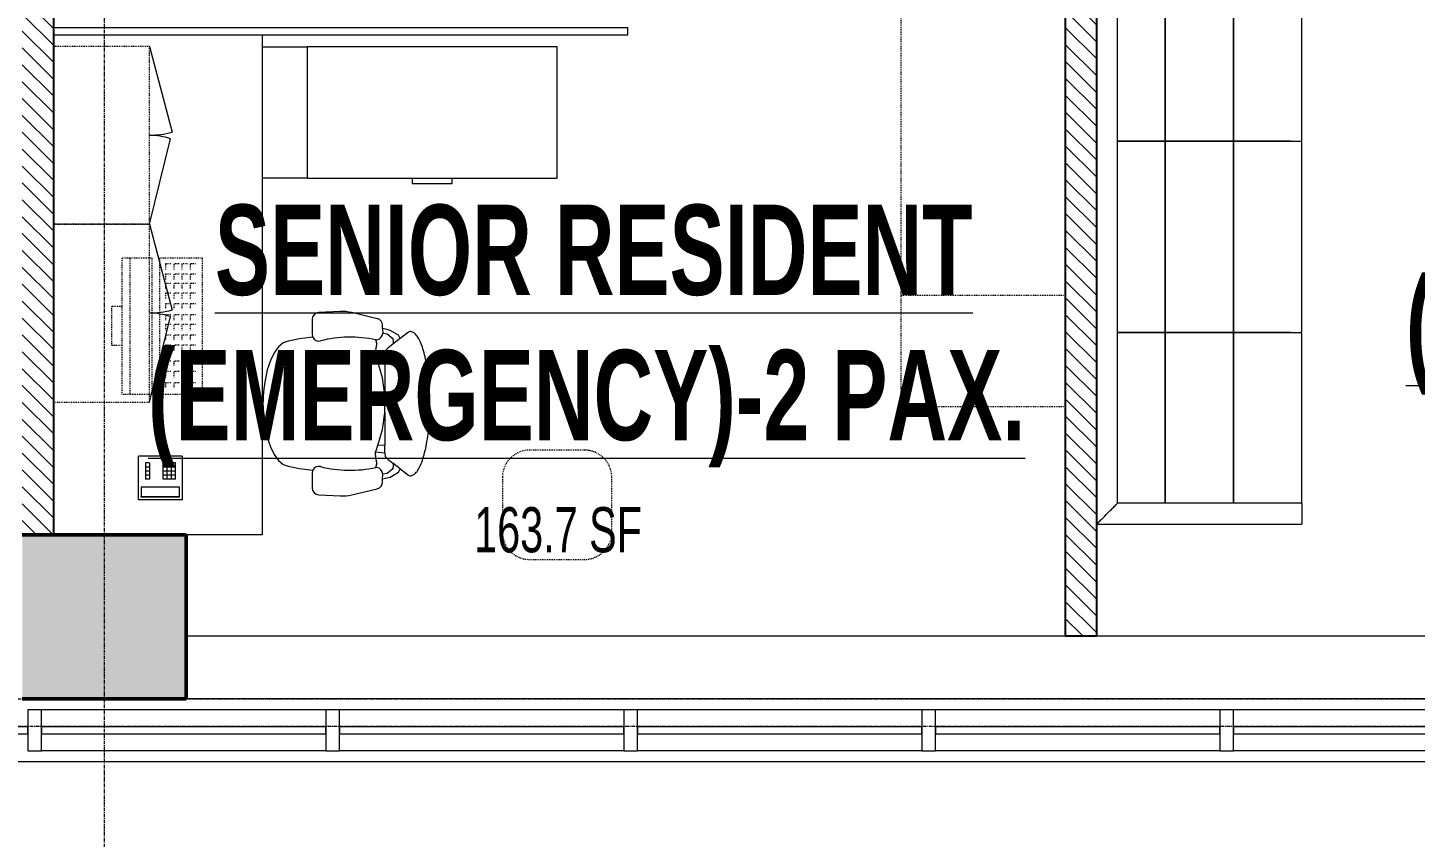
# Model space of a CAD drawing. Header units: millimetres. Extents: x -25222 to 91371, y -63339 to 20835.
# Drawn here: x -2545 to 2530, y -57895 to -54935 of the extents above; entities that cross this region are included whole.
import ezdxf

# ---------------------------------------------------------------- set-up
doc = ezdxf.new("R2010")
doc.units = ezdxf.units.MM
for name, pattern in [('Dash', [6.35, 3.175, -3.175]), ('Dash_2_', [6.35, 3.175, -3.175]), ('Grid Line', [22.225, 12.7, -3.175, 3.175, -3.175])]:
    doc.linetypes.add(name, pattern=pattern)
for name, color, linetype, lineweight in [('A-AREA-IDEN', 2, 'Continuous', 9), ('A-GLAZ-CURT', 52, 'Continuous', 5), ('A-GLAZ-CWMG', 51, 'Continuous', 5), ('A-WALL', 113, 'Continuous', 5), ('A-WALL-PATT', 111, 'Continuous', 25), ('E-COMM', 2, 'Continuous', 5), ('I-FURN', 30, 'Continuous', 5), ('Q-CASE', 31, 'Continuous', 5), ('Q-CASE-HDLN', 31, 'Dash_2_', 5), ('Q-SPCQ', 91, 'Continuous', 5), ('S-COLS', 52, 'Continuous', 5), ('S-GRID', 1, 'Continuous', 9)]:
    doc.layers.add(name, color=color, linetype=linetype, lineweight=lineweight)
doc.styles.add('Swis721 Cn BT_3', font='swissc.ttf', dxfattribs={"width": 0.8, "height": 165})
doc.styles.add('Swis721 Cn BT_B', font='swisscb.ttf', dxfattribs={"width": 0.8, "height": 330})
pattern_1 = [(315, (14219.89, -54691.457), (30.86945, 30.86945), [])]

# ---------------------------------------------------------------- blocks, each defined once
blk = doc.blocks.new('Contemporary Seating - Armchair 2100-V72-4_ FOURTH FLOOR - GA PLAN')
at = {"layer": 'I-FURN', "color": 53, "lineweight": 9}
for p, q in [((-928.6, 0), (-928.6, -750)), ((1171.4, -750), (1171.4, 0)), ((-852.4, -76.2), (1095.2, -76.2)), ((-852.4, -750), (-852.4, -76.2)), ((-228.6, -76), (-228.6, -250)), ((-228.6, -250), (-228.6, -76)), ((-228.6, -76), (-228.6, -250)), ((471.4, -76), (471.4, -250)), ((471.4, -250), (471.4, -76)), ((471.4, -76), (471.4, -250)), ((1095.2, -76.2), (1095.2, -750)), ((-852.6, -250), (-228.6, -250)), ((-228.6, -250), (-852.6, -250)), ((-852.6, -250), (-228.6, -250)), ((-228.6, -250), (471.4, -250)), ((471.4, -250), (-228.6, -250)), ((-228.6, -250), (-228.6, -500)), ((-228.6, -500), (-228.6, -250)), ((-228.6, -250), (471.4, -250)), ((-228.6, -250), (-228.6, -500)), ((471.4, -250), (1095.4, -250)), ((1095.4, -250), (471.4, -250)), ((471.4, -250), (471.4, -500)), ((471.4, -500), (471.4, -250)), ((471.4, -250), (1095.4, -250)), ((471.4, -250), (471.4, -500)), ((-852.6, -500), (-228.6, -500)), ((-228.6, -500), (-852.6, -500)), ((-852.6, -500), (-228.6, -500)), ((-228.6, -500), (471.4, -500)), ((471.4, -500), (-228.6, -500)), ((-228.6, -500), (-228.6, -710)), ((-228.6, -710), (-228.6, -500)), ((-228.6, -500), (471.4, -500)), ((-228.6, -500), (-228.6, -710)), ((471.4, -500), (1095.4, -500)), ((1095.4, -500), (471.4, -500)), ((471.4, -500), (471.4, -710)), ((471.4, -710), (471.4, -500)), ((471.4, -500), (1095.4, -500)), ((471.4, -500), (471.4, -710)), ((-228.6, -710), (-228.6, -747.3)), ((471.4, -710), (471.4, -747.3)), ((-911.4, -750), (-928.6, -750)), ((-852.6, -750), (-911.4, -750)), ((-852.4, -750), (-852.6, -750)), ((-852.6, -750), (-231.3, -750)), ((-225.9, -750), (468.7, -750)), ((474.1, -750), (1095.4, -750)), ((1095.4, -750), (1095.2, -750)), ((1154.2, -750), (1095.4, -750)), ((1171.4, -750), (1154.2, -750))]:
    blk.add_line(p, q, dxfattribs=at)
for centre, start, end in [((-231.3, -747.3), 270, 0), ((-225.9, -747.3), 180, 270), ((468.7, -747.3), 270, 0), ((474.1, -747.3), 180, 270)]:
    blk.add_arc(centre, 2.68, start, end, dxfattribs=at)
for points, knots in [([(-928.6, 0), (-928.6, 0), (-928.4, -0.2), (-927.7, -0.9), (-926.9, -1.7), (-926.2, -2.4), (-925.4, -3.2), (-924.4, -4.2), (-923.4, -5.2), (-922.4, -6.3), (-921.2, -7.4), (-920.1, -8.6), (-918.9, -9.7), (-917.7, -10.9), (-916.5, -12.1), (-915.4, -13.3), (-914.3, -14.4), (-912.9, -15.7), (-912, -16.7), (-911.4, -17.2)], [0, 0, 0, 0, 0.1, 0.2, 0.25, 0.3, 0.35, 0.4, 0.45, 0.5, 0.55, 0.6, 0.65, 0.7, 0.75, 0.8, 0.85, 0.9, 1, 1, 1, 1]), ([(1171.4, 0), (1171.4, 0), (1171.2, -0.2), (1170.5, -0.9), (1169.7, -1.7), (1169, -2.4), (1168.1, -3.2), (1167.2, -4.2), (1166.2, -5.2), (1165.1, -6.3), (1164, -7.4), (1162.8, -8.6), (1161.6, -9.7), (1160.5, -10.9), (1159.3, -12.1), (1158.1, -13.3), (1157, -14.4), (1155.6, -15.7), (1154.7, -16.7), (1154.2, -17.2)], [0, 0, 0, 0, 0.1, 0.2, 0.25, 0.3, 0.35, 0.4, 0.45, 0.5, 0.55, 0.6, 0.65, 0.7, 0.75, 0.8, 0.85, 0.9, 1, 1, 1, 1]), ([(-228.6, -250), (-228.6, -250), (-228.6, -250), (-228.7, -249.9), (-228.7, -249.9), (-228.8, -249.9), (-228.8, -249.8), (-228.9, -249.7), (-229, -249.6), (-229.1, -249.6), (-229.2, -249.5), (-229.3, -249.4), (-229.4, -249.3), (-229.5, -249.2), (-229.6, -249), (-229.8, -248.9), (-229.9, -248.7), (-230.1, -248.5), (-230.4, -248.3), (-230.8, -247.8), (-231.1, -247.5), (-231.3, -247.3)], [0, 0, 0, 0, 0.071429, 0.107143, 0.142857, 0.178571, 0.214286, 0.25, 0.285714, 0.321429, 0.357143, 0.392857, 0.428571, 0.464286, 0.5, 0.571429, 0.607143, 0.642857, 0.714286, 0.857143, 1, 1, 1, 1]), ([(-231.3, -252.7), (-231.1, -252.5), (-230.8, -252.2), (-230.4, -251.7), (-230.1, -251.5), (-229.9, -251.3), (-229.8, -251.2), (-229.7, -251.1), (-229.6, -250.9), (-229.5, -250.8), (-229.4, -250.7), (-229.3, -250.6), (-229.2, -250.5), (-229.1, -250.4), (-229, -250.4), (-228.9, -250.3), (-228.8, -250.2), (-228.8, -250.1), (-228.7, -250.1), (-228.7, -250.1), (-228.6, -250), (-228.6, -250), (-228.6, -250)], [0, 0, 0, 0, 0.142857, 0.285714, 0.357143, 0.392857, 0.428571, 0.464286, 0.5, 0.535714, 0.571429, 0.607143, 0.642857, 0.678571, 0.714286, 0.75, 0.785714, 0.821429, 0.857143, 0.892857, 0.928571, 1, 1, 1, 1]), ([(-225.9, -247.3), (-226.1, -247.5), (-226.5, -247.8), (-226.9, -248.3), (-227.2, -248.5), (-227.3, -248.7), (-227.4, -248.8), (-227.6, -248.9), (-227.7, -249.1), (-227.8, -249.2), (-227.9, -249.3), (-228, -249.4), (-228.1, -249.5), (-228.2, -249.6), (-228.3, -249.6), (-228.3, -249.7), (-228.4, -249.8), (-228.5, -249.9), (-228.5, -249.9), (-228.6, -249.9), (-228.6, -250), (-228.6, -250), (-228.6, -250)], [0, 0, 0, 0, 0.142857, 0.285714, 0.357143, 0.392857, 0.428571, 0.464286, 0.5, 0.535714, 0.571429, 0.607143, 0.642857, 0.678571, 0.714286, 0.75, 0.785714, 0.821429, 0.857143, 0.892857, 0.928571, 1, 1, 1, 1]), ([(-228.6, -250), (-228.6, -250), (-228.6, -250), (-228.6, -250.1), (-228.5, -250.1), (-228.5, -250.1), (-228.4, -250.2), (-228.3, -250.3), (-228.3, -250.4), (-228.2, -250.4), (-228.1, -250.5), (-228, -250.6), (-227.9, -250.7), (-227.8, -250.8), (-227.6, -251), (-227.5, -251.1), (-227.3, -251.3), (-227.2, -251.5), (-226.9, -251.7), (-226.5, -252.2), (-226.1, -252.5), (-225.9, -252.7)], [0, 0, 0, 0, 0.071429, 0.107143, 0.142857, 0.178571, 0.214286, 0.25, 0.285714, 0.321429, 0.357143, 0.392857, 0.428571, 0.464286, 0.5, 0.571429, 0.607143, 0.642857, 0.714286, 0.857143, 1, 1, 1, 1]), ([(471.4, -250), (471.4, -250), (471.4, -250), (471.3, -249.9), (471.3, -249.9), (471.2, -249.9), (471.2, -249.8), (471.1, -249.7), (471, -249.6), (470.9, -249.6), (470.8, -249.5), (470.7, -249.4), (470.6, -249.3), (470.5, -249.2), (470.4, -249), (470.2, -248.9), (470.1, -248.7), (469.9, -248.5), (469.6, -248.3), (469.2, -247.8), (468.9, -247.5), (468.7, -247.3)], [0, 0, 0, 0, 0.071429, 0.107143, 0.142857, 0.178571, 0.214286, 0.25, 0.285714, 0.321429, 0.357143, 0.392857, 0.428571, 0.464286, 0.5, 0.571429, 0.607143, 0.642857, 0.714286, 0.857143, 1, 1, 1, 1]), ([(468.7, -252.7), (468.9, -252.5), (469.2, -252.2), (469.6, -251.7), (469.9, -251.5), (470.1, -251.3), (470.2, -251.2), (470.3, -251.1), (470.4, -250.9), (470.5, -250.8), (470.6, -250.7), (470.7, -250.6), (470.8, -250.5), (470.9, -250.4), (471, -250.4), (471.1, -250.3), (471.2, -250.2), (471.2, -250.1), (471.3, -250.1), (471.3, -250.1), (471.4, -250), (471.4, -250), (471.4, -250)], [0, 0, 0, 0, 0.142857, 0.285714, 0.357143, 0.392857, 0.428571, 0.464286, 0.5, 0.535714, 0.571429, 0.607143, 0.642857, 0.678571, 0.714286, 0.75, 0.785714, 0.821429, 0.857143, 0.892857, 0.928571, 1, 1, 1, 1]), ([(474.1, -247.3), (473.9, -247.5), (473.5, -247.8), (473.1, -248.3), (472.8, -248.5), (472.7, -248.7), (472.6, -248.8), (472.4, -248.9), (472.3, -249.1), (472.2, -249.2), (472.1, -249.3), (472, -249.4), (471.9, -249.5), (471.8, -249.6), (471.7, -249.6), (471.7, -249.7), (471.6, -249.8), (471.5, -249.9), (471.5, -249.9), (471.4, -249.9), (471.4, -250), (471.4, -250), (471.4, -250)], [0, 0, 0, 0, 0.142857, 0.285714, 0.357143, 0.392857, 0.428571, 0.464286, 0.5, 0.535714, 0.571429, 0.607143, 0.642857, 0.678571, 0.714286, 0.75, 0.785714, 0.821429, 0.857143, 0.892857, 0.928571, 1, 1, 1, 1]), ([(471.4, -250), (471.4, -250), (471.4, -250), (471.4, -250.1), (471.5, -250.1), (471.5, -250.1), (471.6, -250.2), (471.7, -250.3), (471.7, -250.4), (471.8, -250.4), (471.9, -250.5), (472, -250.6), (472.1, -250.7), (472.2, -250.8), (472.4, -251), (472.5, -251.1), (472.7, -251.3), (472.8, -251.5), (473.1, -251.7), (473.5, -252.2), (473.9, -252.5), (474.1, -252.7)], [0, 0, 0, 0, 0.071429, 0.107143, 0.142857, 0.178571, 0.214286, 0.25, 0.285714, 0.321429, 0.357143, 0.392857, 0.428571, 0.464286, 0.5, 0.571429, 0.607143, 0.642857, 0.714286, 0.857143, 1, 1, 1, 1]), ([(-228.6, -500), (-228.6, -500), (-228.6, -500), (-228.7, -499.9), (-228.7, -499.9), (-228.8, -499.9), (-228.8, -499.8), (-228.9, -499.7), (-229, -499.6), (-229.1, -499.6), (-229.2, -499.5), (-229.3, -499.4), (-229.4, -499.3), (-229.5, -499.2), (-229.6, -499), (-229.8, -498.9), (-229.9, -498.7), (-230.1, -498.5), (-230.4, -498.3), (-230.8, -497.8), (-231.1, -497.5), (-231.3, -497.3)], [0, 0, 0, 0, 0.071429, 0.107143, 0.142857, 0.178571, 0.214286, 0.25, 0.285714, 0.321429, 0.357143, 0.392857, 0.428571, 0.464286, 0.5, 0.571429, 0.607143, 0.642857, 0.714286, 0.857143, 1, 1, 1, 1]), ([(-231.3, -502.7), (-231.1, -502.5), (-230.8, -502.2), (-230.4, -501.7), (-230.1, -501.5), (-229.9, -501.3), (-229.8, -501.2), (-229.7, -501.1), (-229.6, -500.9), (-229.5, -500.8), (-229.4, -500.7), (-229.3, -500.6), (-229.2, -500.5), (-229.1, -500.4), (-229, -500.4), (-228.9, -500.3), (-228.8, -500.2), (-228.8, -500.1), (-228.7, -500.1), (-228.7, -500.1), (-228.6, -500), (-228.6, -500), (-228.6, -500)], [0, 0, 0, 0, 0.142857, 0.285714, 0.357143, 0.392857, 0.428571, 0.464286, 0.5, 0.535714, 0.571429, 0.607143, 0.642857, 0.678571, 0.714286, 0.75, 0.785714, 0.821429, 0.857143, 0.892857, 0.928571, 1, 1, 1, 1]), ([(-225.9, -497.3), (-226.1, -497.5), (-226.5, -497.8), (-226.9, -498.3), (-227.2, -498.5), (-227.3, -498.7), (-227.4, -498.8), (-227.6, -498.9), (-227.7, -499.1), (-227.8, -499.2), (-227.9, -499.3), (-228, -499.4), (-228.1, -499.5), (-228.2, -499.6), (-228.3, -499.6), (-228.3, -499.7), (-228.4, -499.8), (-228.5, -499.9), (-228.5, -499.9), (-228.6, -499.9), (-228.6, -500), (-228.6, -500), (-228.6, -500)], [0, 0, 0, 0, 0.142857, 0.285714, 0.357143, 0.392857, 0.428571, 0.464286, 0.5, 0.535714, 0.571429, 0.607143, 0.642857, 0.678571, 0.714286, 0.75, 0.785714, 0.821429, 0.857143, 0.892857, 0.928571, 1, 1, 1, 1]), ([(-228.6, -500), (-228.6, -500), (-228.6, -500), (-228.6, -500.1), (-228.5, -500.1), (-228.5, -500.1), (-228.4, -500.2), (-228.3, -500.3), (-228.3, -500.4), (-228.2, -500.4), (-228.1, -500.5), (-228, -500.6), (-227.9, -500.7), (-227.8, -500.8), (-227.6, -501), (-227.5, -501.1), (-227.3, -501.3), (-227.2, -501.5), (-226.9, -501.7), (-226.5, -502.2), (-226.1, -502.5), (-225.9, -502.7)], [0, 0, 0, 0, 0.071429, 0.107143, 0.142857, 0.178571, 0.214286, 0.25, 0.285714, 0.321429, 0.357143, 0.392857, 0.428571, 0.464286, 0.5, 0.571429, 0.607143, 0.642857, 0.714286, 0.857143, 1, 1, 1, 1]), ([(471.4, -500), (471.4, -500), (471.4, -500), (471.3, -499.9), (471.3, -499.9), (471.2, -499.9), (471.2, -499.8), (471.1, -499.7), (471, -499.6), (470.9, -499.6), (470.8, -499.5), (470.7, -499.4), (470.6, -499.3), (470.5, -499.2), (470.4, -499), (470.2, -498.9), (470.1, -498.7), (469.9, -498.5), (469.6, -498.3), (469.2, -497.8), (468.9, -497.5), (468.7, -497.3)], [0, 0, 0, 0, 0.071429, 0.107143, 0.142857, 0.178571, 0.214286, 0.25, 0.285714, 0.321429, 0.357143, 0.392857, 0.428571, 0.464286, 0.5, 0.571429, 0.607143, 0.642857, 0.714286, 0.857143, 1, 1, 1, 1]), ([(468.7, -502.7), (468.9, -502.5), (469.2, -502.2), (469.6, -501.7), (469.9, -501.5), (470.1, -501.3), (470.2, -501.2), (470.3, -501.1), (470.4, -500.9), (470.5, -500.8), (470.6, -500.7), (470.7, -500.6), (470.8, -500.5), (470.9, -500.4), (471, -500.4), (471.1, -500.3), (471.2, -500.2), (471.2, -500.1), (471.3, -500.1), (471.3, -500.1), (471.4, -500), (471.4, -500), (471.4, -500)], [0, 0, 0, 0, 0.142857, 0.285714, 0.357143, 0.392857, 0.428571, 0.464286, 0.5, 0.535714, 0.571429, 0.607143, 0.642857, 0.678571, 0.714286, 0.75, 0.785714, 0.821429, 0.857143, 0.892857, 0.928571, 1, 1, 1, 1]), ([(474.1, -497.3), (473.9, -497.5), (473.5, -497.8), (473.1, -498.3), (472.8, -498.5), (472.7, -498.7), (472.6, -498.8), (472.4, -498.9), (472.3, -499.1), (472.2, -499.2), (472.1, -499.3), (472, -499.4), (471.9, -499.5), (471.8, -499.6), (471.7, -499.6), (471.7, -499.7), (471.6, -499.8), (471.5, -499.9), (471.5, -499.9), (471.4, -499.9), (471.4, -500), (471.4, -500), (471.4, -500)], [0, 0, 0, 0, 0.142857, 0.285714, 0.357143, 0.392857, 0.428571, 0.464286, 0.5, 0.535714, 0.571429, 0.607143, 0.642857, 0.678571, 0.714286, 0.75, 0.785714, 0.821429, 0.857143, 0.892857, 0.928571, 1, 1, 1, 1]), ([(471.4, -500), (471.4, -500), (471.4, -500), (471.4, -500.1), (471.5, -500.1), (471.5, -500.1), (471.6, -500.2), (471.7, -500.3), (471.7, -500.4), (471.8, -500.4), (471.9, -500.5), (472, -500.6), (472.1, -500.7), (472.2, -500.8), (472.4, -501), (472.5, -501.1), (472.7, -501.3), (472.8, -501.5), (473.1, -501.7), (473.5, -502.2), (473.9, -502.5), (474.1, -502.7)], [0, 0, 0, 0, 0.071429, 0.107143, 0.142857, 0.178571, 0.214286, 0.25, 0.285714, 0.321429, 0.357143, 0.392857, 0.428571, 0.464286, 0.5, 0.571429, 0.607143, 0.642857, 0.714286, 0.857143, 1, 1, 1, 1])]:
    blk.add_open_spline(points, degree=3, knots=knots, dxfattribs=at)
for points in [[(-911.4, -17.2), (-903, -25.5), (-887.9, -40.7), (-870.1, -58.5), (-857.9, -70.7), (-853.7, -74.9), (-852.6, -76)], [(1154.2, -17.2), (1145.8, -25.6), (1130.7, -40.7), (1112.9, -58.5), (1100.7, -70.7), (1096.5, -74.9), (1095.4, -76)], [(-852.6, -76), (-852.5, -76.1), (-852.4, -76.2), (-852.4, -76.2)], [(1095.4, -76), (1095.3, -76.1), (1095.2, -76.2), (1095.2, -76.2)]]:
    blk.add_open_spline(points, degree=3, dxfattribs=at)
blk = doc.blocks.new('COUCH_examination_mobile2 - MMBE-023-V32-4_ FOURTH FLOOR - GA PLAN')
at = {"layer": 'I-FURN', "color": 53, "linetype": 'Dash', "lineweight": 9}
for p, q in [((100, 540.3), (-500, 540.3)), ((100, 540.3), (100, 501.5)), ((100, 501.5), (100, 434.6)), ((100, 434.6), (100, 152.9)), ((100, 152.9), (100, 134.4)), ((-500, 134.4), (100, 134.4)), ((100, 135), (100, 90)), ((100, 90), (100, -1260)), ((100, -1260), (100, -1310)), ((-500, -1310), (100, -1310))]:
    blk.add_line(p, q, dxfattribs=at)
blk = doc.blocks.new('CUPBOARD_wall_mount_double_door_adj_shelves - FIJO-146 _waterproof_-3240679-4_ FOURTH FLOOR - GA PLAN')
at = {"layer": 'Q-CASE', "color": 53, "lineweight": 9}
for p, q in [((-280.3, 350), (33.1, 432.8)), ((369.7, 350), (56.6, 427.4))]:
    blk.add_line(p, q, dxfattribs=at)
for centre, radius, start, end in [((-281.6, 350), 325.4, 360, 14.7356), ((370.7, 335.9), 327.2, 163.7618, 177.5361)]:
    blk.add_arc(centre, radius, start, end, dxfattribs=at)
at = {"layer": 'Q-CASE-HDLN', "color": 53, "linetype": 'Dash', "lineweight": 9}
for p, q in [((369.7, 350), (-280.3, 350)), ((-280.3, 350), (-280.3, 0)), ((369.7, 0), (369.7, 350)), ((-280.3, 0), (369.7, 0))]:
    blk.add_line(p, q, dxfattribs=at)
blk = doc.blocks.new('HermanMiller_Seating_AE11_Aeron_WorkChair - Std Tlt Adj Arms FabPds Size A-408849-4_ FOURTH FLOOR - GA PLAN')
at = {"layer": 'I-FURN', "color": 53, "lineweight": 9}
for p, q in [((-3.8, 333), (-96.8, 310.9)), ((117.2, 333), (39.3, 337)), ((141.3, 254.8), (141.3, 307.6)), ((-180.3, 238.1), (-210.6, 261.4)), ((-144.5, 268.2), (-174.6, 250.8)), ((-154, 238.1), (-133.3, 255.5)), ((-133.3, 271.4), (-144.5, 268.2)), ((-116.6, 274.8), (-133.3, 271.4)), ((-133.3, 255.5), (-117, 258.1)), ((-116.6, 274.8), (-117, 258.1)), ((-116.3, 286.7), (-116.6, 274.8)), ((-174.6, 250.8), (-180.3, 238.1)), ((-180.3, 238.1), (-154.1, 218)), ((-155.6, 225.4), (-154, 238.1)), ((-154.1, 218), (-155.6, 225.4)), ((-135.1, 203.5), (-154.1, 218)), ((-126.2, 193.1), (-135.1, 203.5)), ((-91.7, 233.4), (-95, 219.8)), ((-95, 219.8), (-95, 216.8)), ((-95, 216.8), (-92.1, 196)), ((187.1, 237.6), (138.4, 243)), ((229.2, 228.4), (187.1, 237.6)), ((247.2, 222.1), (229.2, 228.4)), ((264.4, 207.9), (247.2, 222.1)), ((280.2, 186.3), (264.4, 207.9)), ((-124.7, 179.7), (-126.2, 193.1)), ((-124.7, 179.7), (-124.6, 151.4)), ((-90.6, 176.6), (-124.7, 179.7)), ((-124.6, 151.4), (-98.7, 152.9)), ((-98.7, 152.9), (-115.8, 95)), ((-92.1, 196), (-90.6, 182.7)), ((-90.6, 182.7), (-90.6, 176.6)), ((294, 158.1), (280.2, 186.3)), ((305.3, 124.2), (294, 158.1)), ((-124.1, 32.9), (-124.6, 151.4)), ((313.7, 86), (305.3, 124.2)), ((-117.3, 86.1), (-124.1, 32.9)), ((-115.8, 95), (-117.3, 86.1)), ((317.7, 54.1), (313.7, 86)), ((-124.6, -151.4), (-124.1, -32.9)), ((-124.1, -32.9), (-117.3, -86.1)), ((-117.3, -86.1), (-115.8, -95)), ((-115.8, -95), (-98.7, -152.9)), ((305.3, -124.2), (313.7, -86)), ((313.7, -86), (317.7, -54.1)), ((-124.7, -179.7), (-124.6, -151.4)), ((-98.7, -152.9), (-124.6, -151.4)), ((294, -158.1), (305.3, -124.2)), ((-135.1, -203.5), (-126.2, -193.1)), ((-126.2, -193.1), (-124.7, -179.7)), ((-124.7, -179.7), (-90.6, -176.6)), ((-92.1, -196), (-95, -216.8)), ((-90.6, -182.7), (-92.1, -196)), ((-90.6, -176.6), (-90.6, -182.7)), ((264.4, -207.9), (280.2, -186.3)), ((280.2, -186.3), (294, -158.1)), ((-210.6, -261.4), (-180.3, -238.1)), ((-180.3, -238.1), (-154.1, -218)), ((-180.3, -238.1), (-174.6, -250.8)), ((-174.6, -250.8), (-144.5, -268.2)), ((-155.6, -225.4), (-154.1, -218)), ((-154, -238.1), (-155.6, -225.4)), ((-154.1, -218), (-135.1, -203.5)), ((-133.3, -255.5), (-154, -238.1)), ((-95, -216.8), (-95, -219.8)), ((-95, -219.8), (-91.7, -233.4)), ((138.4, -243), (187.1, -237.6)), ((187.1, -237.6), (229.2, -228.4)), ((229.2, -228.4), (247.2, -222.1)), ((247.2, -222.1), (264.4, -207.9)), ((-144.5, -268.2), (-133.3, -271.4)), ((-117, -258.1), (-133.3, -255.5)), ((-133.3, -271.4), (-116.6, -274.8)), ((-116.6, -274.8), (-117, -258.1)), ((-116.6, -274.8), (-116.3, -286.7)), ((141.3, -307.6), (141.3, -254.8)), ((-96.8, -310.9), (-3.8, -333)), ((39.3, -337), (117.2, -333))]:
    blk.add_line(p, q, dxfattribs=at)
for centre, radius, start, end in [((-90.9, 286.2), 25.4, 103.3925, 178.698), ((31.5, 184.8), 152.4, 87.0643, 103.3925), ((115.9, 307.6), 25.4, 0, 87.0643), ((-217.6, 252.3), 11.4, 52.4809, 89.3775), ((-91.6, 258.8), 25.4, 181.636, 262.725), ((115.9, 254.8), 25.4, 332.4862, 360), ((-91.6, 258.8), 25.4, 262.725, 269.798), ((2.2, -197.8), 441.3, 75.7341, 102.2737), ((116.8, 252.9), 23.8, 255.7341, 335.4422), ((456.9, -25.1), 583.5, 159.7776, 162.2357), ((-110.7, 0), 431.8, 352.8004, 7.1996), ((698.9, 0), 823.7, 177.709, 182.291), ((456.9, 25.1), 583.5, 197.7643, 200.2224), ((-91.6, -258.8), 25.4, 97.275, 178.364), ((-91.6, -258.8), 25.4, 90.202, 97.275), ((2.2, 197.8), 441.3, 257.7263, 284.2659), ((116.8, -252.9), 23.8, 24.5578, 104.2659), ((115.9, -254.8), 25.4, 360, 27.5138), ((-217.6, -252.3), 11.4, 270.6225, 307.5191), ((-90.9, -286.2), 25.4, 181.302, 256.6075), ((31.5, -184.8), 152.4, 256.6075, 272.9357), ((115.9, -307.6), 25.4, 272.9357, 360)]:
    blk.add_arc(centre, radius, start, end, dxfattribs=at)
blk.add_open_spline([(-217.5, 263.8), (-221.3, 263.8), (-228.7, 261.6), (-239.8, 251.9), (-250.3, 236), (-259.9, 214.3), (-268.5, 187.3), (-275.9, 155.7), (-281.8, 120.2), (-287.6, 69), (-290, 13.8), (-288.8, -41.4), (-285.3, -95.3), (-276.6, -157.6), (-260.4, -216.9), (-243.5, -248.7), (-228.7, -261.6), (-221.3, -263.8), (-217.5, -263.8)], degree=3, knots=[0, 0, 0, 0, 0.05, 0.1, 0.15, 0.2, 0.25, 0.3, 0.35, 0.4, 0.5, 0.55, 0.6, 0.7, 0.8, 0.9, 0.95, 1, 1, 1, 1], dxfattribs=at)
blk = doc.blocks.new('COMPUTER_desktop - ITNE-007-373771-4_ FOURTH FLOOR - GA PLAN')
at = {"layer": 'Q-SPCQ', "color": 53, "linetype": 'Dash', "lineweight": 9}
for p, q in [((-500, 155), (0, 155)), ((-500, 0), (-500, 155)), ((0, 155), (0, 0)), ((-478, 131), (-478, 111)), ((-478, 111), (-458, 111)), ((-440.8, 131), (-440.8, 111)), ((-440.8, 111), (-420.8, 111)), ((-406.5, 131), (-406.5, 111)), ((-406.5, 111), (-386.5, 111)), ((-370.5, 131), (-370.5, 111)), ((-370.5, 111), (-350.5, 111)), ((-332.1, 131), (-332.1, 111)), ((-332.1, 111), (-312.1, 111)), ((-292.3, 131), (-292.3, 111)), ((-292.3, 111), (-272.3, 111)), ((-255.8, 131), (-255.8, 111)), ((-255.8, 111), (-235.8, 111)), ((-217.3, 131), (-217.3, 111)), ((-217.3, 111), (-197.3, 111)), ((-181.4, 131), (-181.4, 111)), ((-181.4, 111), (-161.4, 111)), ((-122.2, 131), (-122.2, 111)), ((-122.2, 111), (-102.2, 111)), ((-84.2, 131), (-84.2, 111)), ((-84.2, 111), (-64.2, 111)), ((-43.2, 131), (-43.2, 111)), ((-43.2, 111), (-23.2, 111)), ((-478, 101), (-478, 81)), ((-478, 81), (-458, 81)), ((-478, 71), (-478, 51)), ((-478, 51), (-458, 51)), ((-440.8, 101), (-440.8, 81)), ((-440.8, 81), (-420.8, 81)), ((-440.8, 71), (-440.8, 51)), ((-440.8, 51), (-420.8, 51)), ((-406.5, 101), (-406.5, 81)), ((-406.5, 81), (-386.5, 81)), ((-406.5, 71), (-406.5, 51)), ((-406.5, 51), (-386.5, 51)), ((-370.5, 101), (-370.5, 81)), ((-370.5, 81), (-350.5, 81)), ((-370.5, 71), (-370.5, 51)), ((-370.5, 51), (-350.5, 51)), ((-332.1, 101), (-332.1, 81)), ((-332.1, 81), (-312.1, 81)), ((-332.1, 71), (-332.1, 51)), ((-332.1, 51), (-312.1, 51)), ((-292.3, 101), (-292.3, 81)), ((-292.3, 81), (-272.3, 81)), ((-292.3, 71), (-292.3, 51)), ((-292.3, 51), (-272.3, 51)), ((-255.8, 101), (-255.8, 81)), ((-255.8, 81), (-235.8, 81)), ((-255.8, 71), (-255.8, 51)), ((-255.8, 51), (-235.8, 51)), ((-217.3, 101), (-217.3, 81)), ((-217.3, 81), (-197.3, 81)), ((-217.3, 71), (-217.3, 51)), ((-217.3, 51), (-197.3, 51)), ((-181.4, 101), (-181.4, 81)), ((-181.4, 81), (-161.4, 81)), ((-181.4, 71), (-181.4, 51)), ((-181.4, 51), (-161.4, 51)), ((-122.2, 101), (-122.2, 81)), ((-122.2, 81), (-102.2, 81)), ((-122.2, 71), (-122.2, 51)), ((-122.2, 51), (-102.2, 51)), ((-84.2, 101), (-84.2, 81)), ((-84.2, 81), (-64.2, 81)), ((-84.2, 71), (-84.2, 51)), ((-84.2, 51), (-64.2, 51)), ((-43.2, 101), (-43.2, 81)), ((-43.2, 81), (-23.2, 81)), ((-43.2, 71), (-43.2, 51)), ((-43.2, 51), (-23.2, 51)), ((0, 0), (-500, 0)), ((-478, 41), (-478, 21)), ((-478, 21), (-458, 21)), ((-440.8, 41), (-440.8, 21)), ((-440.8, 21), (-420.8, 21)), ((-406.5, 41), (-406.5, 21)), ((-406.5, 21), (-386.5, 21)), ((-370.5, 41), (-370.5, 21)), ((-370.5, 21), (-350.5, 21)), ((-332.1, 41), (-332.1, 21)), ((-332.1, 21), (-312.1, 21)), ((-292.3, 41), (-292.3, 21)), ((-292.3, 21), (-272.3, 21)), ((-255.8, 41), (-255.8, 21)), ((-255.8, 21), (-235.8, 21)), ((-217.3, 41), (-217.3, 21)), ((-217.3, 21), (-197.3, 21)), ((-181.4, 41), (-181.4, 21)), ((-181.4, 21), (-161.4, 21)), ((-122.2, 41), (-122.2, 21)), ((-122.2, 21), (-102.2, 21)), ((-84.2, 41), (-84.2, 21)), ((-84.2, 21), (-64.2, 21)), ((-43.2, 41), (-43.2, 21)), ((-43.2, 21), (-23.2, 21)), ((0, 0), (-500, 0)), ((-500, -138), (-500, -29)), ((-500, -29), (0, -29)), ((0, -29), (0, -138)), ((-500, -109), (0, -109)), ((0, -138), (-500, -138)), ((-323.1, -175), (-323.1, -138)), ((-179.5, -138), (-179.5, -175)), ((-179.5, -175), (-323.1, -175))]:
    blk.add_line(p, q, dxfattribs=at)
blk = doc.blocks.new('TELEPHONE_handset2 - ITNE-049-356145-4_ FOURTH FLOOR - GA PLAN')
at = {"layer": 'E-COMM', "color": 53, "lineweight": 9}
for p, q in [((-80, -80), (-80, 80)), ((-80, 80), (80, 80)), ((-70, 70), (70, 70)), ((-70, 70), (-70, 68.1)), ((70, 68.1), (-70, 68.1)), ((-70, 68.1), (-70, 33.2)), ((70, 70), (70, 68.1)), ((70, 33.2), (70, 68.1)), ((80, 80), (80, -80)), ((-70, 33.2), (70, 33.2)), ((-55, 4.7), (-10, 4.7)), ((-55, 4.7), (-55, -55.1)), ((-40, 4.7), (-40, -55.1)), ((-25, 4.7), (-25, -55.1)), ((-10, 4.7), (-10, -55.1)), ((40, 4.7), (55, 4.7)), ((40, -55.1), (40, 4.7)), ((55, -55.1), (55, 4.7)), ((-55, -10.2), (-10, -10.2)), ((-55, -25.2), (-10, -25.2)), ((-55, -40.1), (-10, -40.1)), ((40, -10.2), (55, -10.2)), ((40, -25.2), (55, -25.2)), ((40, -40.1), (55, -40.1)), ((-80, -80), (80, -80)), ((-55, -55.1), (-10, -55.1)), ((40, -55.1), (55, -55.1))]:
    blk.add_line(p, q, dxfattribs=at)
blk = doc.blocks.new('STOOL_adj_mobile - FQBS-052-373576-4_ FOURTH FLOOR - GA PLAN')
at = {"layer": 'I-FURN', "color": 53, "linetype": 'Dash', "lineweight": 9}
for p, q in [((-150, -90), (-350, -90)), ((-450, -190), (-450, -390)), ((-50, -390), (-50, -190)), ((-350, -490), (-150, -490))]:
    blk.add_line(p, q, dxfattribs=at)
for centre, start, end in [((-350, -190), 90, 180), ((-150, -190), 360, 90), ((-350, -390), 180, 270), ((-150, -390), 270, 0)]:
    blk.add_arc(centre, 100, start, end, dxfattribs=at)
blk = doc.blocks.new('Steelcase_Studio_HeightAdjustableDesk_SlimLeg - 72W-V88-4_ FOURTH FLOOR - GA PLAN')
at = {"layer": 'I-FURN', "color": 53, "lineweight": 9}
for p, q in [((0, 0), (0, 277)), ((1828.8, 0), (0, 0))]:
    blk.add_line(p, q, dxfattribs=at)
blk = doc.blocks.new('Steelcase - Currency Enhanced - Lateral File - 1H - 18_875D x 36W-V34-4_ FOURTH FLOOR - GA PLAN')
at = {"layer": 'I-FURN', "color": 53, "lineweight": 9}
for p, q in [((0, 479.4), (164.6, 479.4)), ((0, 0), (0, 479.4)), ((164.6, 0), (0, 0))]:
    blk.add_line(p, q, dxfattribs=at)
blk = doc.blocks.new('Steelcase - Currency Enhanced - Lateral File - 1H - 18_875D x 36W-V35-4_ FOURTH FLOOR - GA PLAN')
at = {"layer": 'I-FURN', "color": 53, "lineweight": 9}
for p, q in [((914.4, 0), (0, 0)), ((0, 0), (0, -479.4)), ((914.4, -479.4), (914.4, 0)), ((0, -479.4), (914.4, -479.4)), ((384.2, -479.4), (384.2, -498.6)), ((384.2, -498.6), (530.2, -498.6)), ((530.2, -498.6), (530.2, -479.4))]:
    blk.add_line(p, q, dxfattribs=at)
blk = doc.blocks.new('System Panel - Glazed-2780856-4_ FOURTH FLOOR - GA PLAN')
at = {"layer": 'A-GLAZ-CURT', "color": 10, "lineweight": 9}
for p, q in [((1050, 44.45), (-1050, 44.45)), ((-1050, 44.45), (-1050, 19.05)), ((-1050, 19.05), (1050, 19.05)), ((1050, 19.05), (1050, 44.45))]:
    blk.add_line(p, q, dxfattribs=at)
blk = doc.blocks.new('MM-HOSPITAL A_B BLOCK 2022_05_19_Interiors_rvt-1-4_ FOURTH FLOOR - GA PLAN')
at = {"color": 53, "lineweight": 9}
for name, p, rotation in [('COUCH_examination_mobile2 - MMBE-023-V32-4_ FOURTH FLOOR - GA PLAN', (750.1, -55778.7), 180), ('Contemporary Seating - Armchair 2100-V72-4_ FOURTH FLOOR - GA PLAN', (1365.1, -55820.9), 89.99999999999908), ('Steelcase_Studio_HeightAdjustableDesk_SlimLeg - 72W-V88-4_ FOURTH FLOOR - GA PLAN', (-1687.9, -56788.7), 90.00000000000136), ('CUPBOARD_wall_mount_double_door_adj_shelves - FIJO-146 _waterproof_-3240679-4_ FOURTH FLOOR - GA PLAN', (-2449.9, -55283.6), 270.0000000000019), ('Steelcase - Currency Enhanced - Lateral File - 1H - 18_875D x 36W-V34-4_ FOURTH FLOOR - GA PLAN', (-1523.3, -55004.9), 180), ('CUPBOARD_wall_mount_double_door_adj_shelves - FIJO-146 _waterproof_-3240679-4_ FOURTH FLOOR - GA PLAN', (-2449.9, -55933.6), 270.0000000000019), ('COMPUTER_desktop - ITNE-007-373771-4_ FOURTH FLOOR - GA PLAN', (-2062.1, -56276.1), 270.0000000000006), ('HermanMiller_Seating_AE11_Aeron_WorkChair - Std Tlt Adj Arms FabPds Size A-408849-4_ FOURTH FLOOR - GA PLAN', (-1363.4, -56309.3), 180), ('TELEPHONE_handset2 - ITNE-049-356145-4_ FOURTH FLOOR - GA PLAN', (-2059.5, -56581.2), 180)]:
    blk.add_blockref(name, p, dxfattribs=dict(at, rotation=rotation))
for name, p in [('System Panel - Glazed-2780856-4_ FOURTH FLOOR - GA PLAN', (-1399.9, -54979)), ('Steelcase - Currency Enhanced - Lateral File - 1H - 18_875D x 36W-V35-4_ FOURTH FLOOR - GA PLAN', (-1523.3, -55004.9)), ('STOOL_adj_mobile - FQBS-052-373576-4_ FOURTH FLOOR - GA PLAN', (-358.9, -56389))]:
    blk.add_blockref(name, p, dxfattribs=at)
blk = doc.blocks.new('System Panel - Glazed-11328794-4_ FOURTH FLOOR - GA PLAN')
at = {"layer": 'A-GLAZ-CURT'}
for p, q in [((520, 12.5), (-520, 12.5)), ((-520, 12.5), (-520, -12.5)), ((520, -12.5), (520, 12.5)), ((-520, -12.5), (520, -12.5))]:
    blk.add_line(p, q, dxfattribs=at)
blk = doc.blocks.new('Rectangular Mullion - 50 x 150mm-9824124-4_ FOURTH FLOOR - GA PLAN')
at = {"layer": 'A-GLAZ-CWMG'}
for p, q in [((7707.6, 14801.3), (8747.6, 14801.3)), ((7707.6, 14651.3), (8747.6, 14651.3))]:
    blk.add_line(p, q, dxfattribs=at)
blk = doc.blocks.new('Rectangular Mullion - 50 x 150mm-11328792-4_ FOURTH FLOOR - GA PLAN')
at = {"layer": 'A-GLAZ-CWMG'}
for p, q in [((-25, 75), (25, 75)), ((-25, -75), (-25, 75)), ((25, 75), (25, -75)), ((25, -75), (-25, -75))]:
    blk.add_line(p, q, dxfattribs=at)
blk = doc.blocks.new('Walls 6 - Walls 4-13981514-4_ FOURTH FLOOR - GA PLAN')
at = {"layer": 'A-WALL'}
blk.add_line((57618.7, 12705.1), (57618.7, -16064.9), dxfattribs=at)

msp = doc.modelspace()

# ---------------------------------------------------------------- hatches: boundary and pattern name
at = {"layer": 'A-WALL-PATT', "lineweight": 5}
h = msp.add_hatch(dxfattribs=at)
h.set_pattern_fill('FP_1', color=9, style=0, pattern_type=2)
h.set_pattern_definition(pattern_1)
h.paths.add_polyline_path([(-2449.9, -56788.7), (-2449.9, -52998.7), (-2564.9, -52998.7), (-2564.9, -56788.7)], flags=0)
h = msp.add_hatch(dxfattribs=at)
h.set_pattern_fill('FP_1', color=9, style=0, pattern_type=2)
h.set_pattern_definition(pattern_1)
h.paths.add_polyline_path([(1365.1, -57158.7), (1365.1, -52998.7), (1250.1, -52998.7), (1250.1, -57158.7)], flags=0)
at = {"layer": 'S-COLS'}
msp.add_hatch(color=8, dxfattribs=at).paths.add_polyline_path([(-1964.9, -57388.7), (-1964.9, -56788.7), (-2564.9, -56788.7), (-2564.9, -57388.7), (-2449.9, -57388.7)], flags=0)

# ---------------------------------------------------------------- linework, layer by layer
at = {"layer": 'A-WALL', "lineweight": 25}
for p, q in [((-2449.9, -56788.7), (-2449.9, -52998.7)), ((1250.1, -52998.7), (1250.1, -57158.7)), ((1365.1, -57158.7), (1365.1, -52998.7)), ((-2564.9, -56788.7), (-2449.9, -56788.7)), ((1250.1, -57158.7), (1365.1, -57158.7))]:
    msp.add_line(p, q, dxfattribs=at)
at = {"layer": 'A-WALL'}
for p, q in [((-1964.9, -57158.7), (1250.1, -57158.7)), ((1365.1, -57158.7), (3509.2, -57158.7)), ((5435.1, -57388.7), (-1964.9, -57388.7))]:
    msp.add_line(p, q, dxfattribs=at)
at = {"layer": 'S-COLS', "color": 250, "lineweight": 50}
for p, q in [((-1964.9, -56788.7), (-2564.9, -56788.7)), ((-1964.9, -57388.7), (-1964.9, -56788.7)), ((-2564.9, -57388.7), (-1964.9, -57388.7))]:
    msp.add_line(p, q, dxfattribs=at)
at = {"layer": 'S-GRID', "linetype": 'Grid Line'}
for p, q in [((-2264.9, 20089.7), (-2264.9, -62440.6)), ((-24562.2, -57388.7), (90711.2, -57388.7)), ((-24562.2, -57488.7), (90711.2, -57488.7))]:
    msp.add_line(p, q, dxfattribs=at)

# ---------------------------------------------------------------- block references
at = {"lineweight": 5}
msp.add_blockref('MM-HOSPITAL A_B BLOCK 2022_05_19_Interiors_rvt-1-4_ FOURTH FLOOR - GA PLAN', (0, 0), dxfattribs=at)
at = {"layer": 'A-GLAZ-CURT'}
for p in [(-3064.9, -57503.7), (-1974.9, -57503.7), (-884.9, -57503.7), (205.1, -57503.7), (1295.1, -57503.7), (2385.1, -57503.7)]:
    msp.add_blockref('System Panel - Glazed-11328794-4_ FOURTH FLOOR - GA PLAN', p, dxfattribs=at)
at = {"layer": 'A-GLAZ-CWMG', "extrusion": (0, 0, -1), "rotation": 180}
for p in [(2519.9, -57503.7), (1429.9, -57503.7), (339.9, -57503.7), (-750.1, -57503.7), (-1840.1, -57503.7)]:
    msp.add_blockref('Rectangular Mullion - 50 x 150mm-11328792-4_ FOURTH FLOOR - GA PLAN', p, dxfattribs=at)
at = {"layer": 'A-GLAZ-CWMG', "rotation": 180}
for p in [(6252.7, -42777.5), (7342.7, -42777.5), (8432.7, -42777.5), (9522.7, -42777.5), (10612.7, -42777.5)]:
    msp.add_blockref('Rectangular Mullion - 50 x 150mm-9824124-4_ FOURTH FLOOR - GA PLAN', p, dxfattribs=at)
at = {"layer": 'A-WALL', "rotation": 270.0000000000001}
msp.add_blockref('Walls 6 - Walls 4-13981514-4_ FOURTH FLOOR - GA PLAN', (0, 0), dxfattribs=at)

# ---------------------------------------------------------------- texts
at = {"layer": 'A-AREA-IDEN', "attachment_point": 1}
for s, insert, char_height, width, style in [('\\LSENIOR RESIDENT', (-1860.4, -55581.6), 330, 3146.463, 'Swis721 Cn BT_B'), ('\\L(EMERGENCY)', (2495.8, -55847.1), 330, 2469.197, 'Swis721 Cn BT_B'), ('\\L(EMERGENCY)-2 PAX.', (-2104.9, -56112.8), 330, 3739.07, 'Swis721 Cn BT_B'), ('163.7 SF', (-912, -56687.7), 165, 698.43, 'Swis721 Cn BT_3')]:
    msp.add_mtext(s, dxfattribs=dict(at, insert=insert, char_height=char_height, width=width, style=style))

doc.saveas('drawing.dxf')
